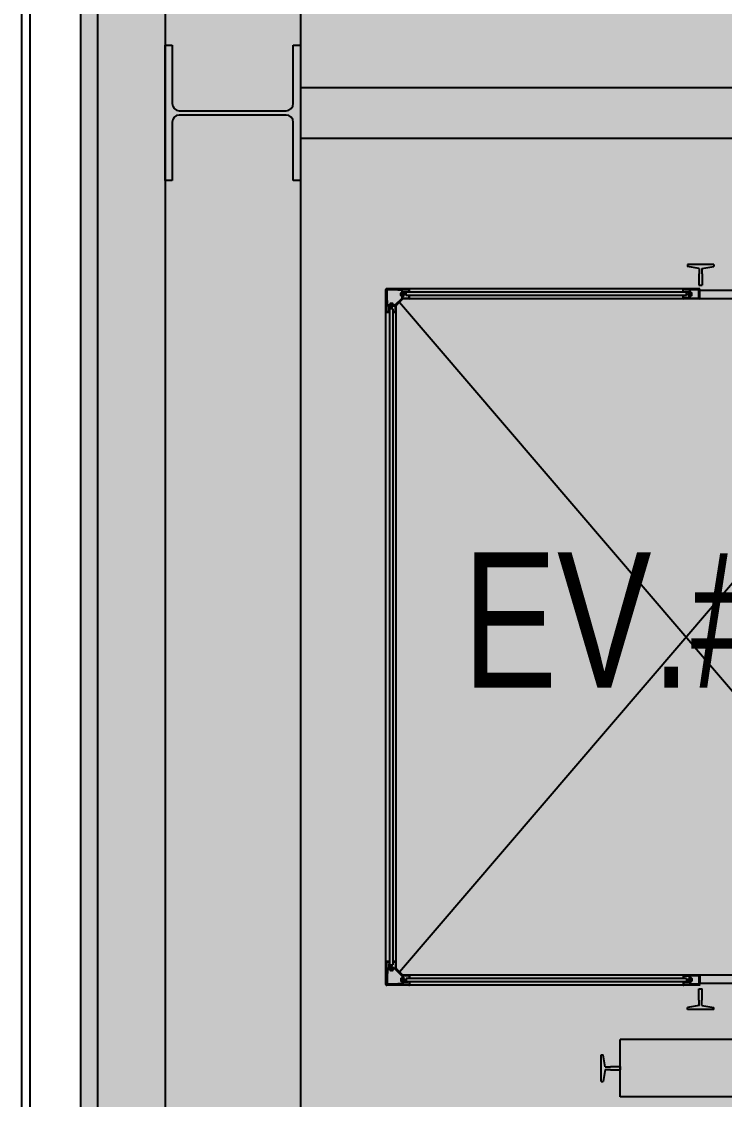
# Model space of a CAD drawing. Header units: millimetres. Extents: x 118559 to 211622, y 1329 to 63037.
# Drawn here: x 146556 to 148634, y 19452 to 22639 of the extents above; entities that cross this region are included whole.
import ezdxf
from ezdxf.enums import TextEntityAlignment as Align

# ---------------------------------------------------------------- set-up
doc = ezdxf.new("R2010")
doc.units = ezdxf.units.MM
doc.header["$LTSCALE"] = 120
doc.layers.add('ARCH', color=9, linetype='Continuous')
doc.layers.add('공사제외', color=5, linetype='Continuous')
doc.styles.add('GHD', font='')
doc.styles.get('GHD').set_extended_font_data('Dotum')

msp = doc.modelspace()

# ---------------------------------------------------------------- hatches: boundary and pattern name
at = {"layer": '공사제외', "linetype": 'Continuous'}
msp.add_hatch(color=253, dxfattribs=at).paths.add_polyline_path([(161618.8, 27040), (157330.1, 28562.8), (157311.6, 28694.2), (149935.1, 28694.2), (149935.1, 29394.2), (146730.1, 29394.2), (146730.1, 15782.9), (154687.7, 13368.2)])

# ---------------------------------------------------------------- linework, layer by layer
at = {"layer": 'ARCH', "color": 9}
for p, q in [((146980.1, 28744.2, 0), (146980.1, 19294.2, 0)), ((147380.1, 28744.2, 0), (147380.1, 19294.2, 0)), ((146556.1, 27944.1, 0), (146556.1, 15601.6, 0)), ((146580.1, 27944.1, 0), (146580.1, 15619.4, 0)), ((146780.1, 27944.1, 0), (146780.1, 15767.8, 0)), ((146980.1, 22569.2, 0), (147001.1, 22569.2, 0)), ((146980.1, 22169.2, 0), (146980.1, 22569.2, 0)), ((147001.1, 22569.2, 0), (147001.1, 22396.7, 0)), ((147359.1, 22396.7, 0), (147359.1, 22569.2, 0)), ((147359.1, 22569.2, 0), (147380.1, 22569.2, 0)), ((147380.1, 22569.2, 0), (147380.1, 22169.2, 0)), ((147380.1, 22444.2, 0), (149630.1, 22444.2, 0)), ((147380.1, 22444.2, 0), (149630.1, 22444.2, 0)), ((147022.1, 22375.7, 0), (147338.1, 22375.7, 0)), ((147338.1, 22362.7, 0), (147022.1, 22362.7, 0)), ((147001.1, 22341.7, 0), (147001.1, 22169.2, 0)), ((147359.1, 22169.2, 0), (147359.1, 22341.7, 0)), ((147380.1, 22294.2, 0), (149630.1, 22294.2, 0)), ((147380.1, 22294.2, 0), (149630.1, 22294.2, 0)), ((147001.1, 22169.2, 0), (146980.1, 22169.2, 0)), ((147380.1, 22169.2, 0), (147359.1, 22169.2, 0)), ((148524.1, 21921.2, 0), (148524.1, 21915.2, 0)), ((148602.1, 21921.2, 0), (148524.1, 21921.2, 0)), ((148559.1, 21909.2, 0), (148524.1, 21915.2, 0)), ((148559.1, 21909.2, 0), (148559.1, 21893.2, 0)), ((148567.1, 21909.2, 0), (148602.1, 21915.2, 0)), ((148567.1, 21909.2, 0), (148567.1, 21893.2, 0)), ((148602.1, 21921.2, 0), (148602.1, 21915.2, 0)), ((148558.1, 21893.2, 0), (148558.1, 21859.2, 0)), ((148559.1, 21893.2, 0), (148558.1, 21893.2, 0)), ((148568.1, 21893.2, 0), (148567.1, 21893.2, 0)), ((148568.1, 21893.2, 0), (148568.1, 21859.2, 0)), ((147633.1, 19791.7, 0), (147633.1, 21846.7, 0)), ((147634.6, 21781.7, 0), (147634.6, 21846.7, 0)), ((148561.1, 21849.2, 0), (147635.6, 21849.2, 0)), ((147700.6, 21847.7, 0), (147635.6, 21847.7, 0)), ((147636.2, 21801.8, 0), (147636.2, 21845.1, 0)), ((147680.5, 21846.1, 0), (147637.2, 21846.1, 0)), ((147668.1, 21844.5, 0), (147668.1, 21846.1, 0)), ((147680.5, 21844.5, 0), (147668.1, 21844.5, 0)), ((147676.6, 21846.1, 0), (147676.6, 21847.7, 0)), ((147676.7, 21829.4, 0), (147676.7, 21836.3, 0)), ((147677.5, 21837.4, 0), (147680.2, 21837.4, 0)), ((147680.2, 21835.1, 0), (147677.5, 21835.1, 0)), ((147681.5, 21837.8, 0), (147680.2, 21837.8, 0)), ((147680.2, 21827.8, 0), (147680.2, 21837.8, 0)), ((147681.5, 21822.4, 0), (147681.5, 21843.5, 0)), ((147683.1, 21822.4, 0), (147683.1, 21843.5, 0)), ((147684.7, 21824.8, 0), (147684.7, 21838.2, 0)), ((147687, 21835.3, 0), (147684.7, 21835.3, 0)), ((147687.8, 21834.5, 0), (147684.7, 21834.5, 0)), ((147698.1, 21840.8, 0), (147685.7, 21840.8, 0)), ((148528.5, 21839.2, 0), (147685.7, 21839.2, 0)), ((147687, 21835.3, 0), (147687.8, 21834.5, 0)), ((147687, 21830.3, 0), (147687, 21835.3, 0)), ((147687.8, 21831.1, 0), (147687.8, 21834.5, 0)), ((147693.1, 21829.2, 0), (147693.1, 21839.2, 0)), ((147698.1, 21839.2, 0), (147698.1, 21840.8, 0)), ((147701.6, 21839.2, 0), (147701.6, 21846.7, 0)), ((147703.1, 21839.2, 0), (147703.1, 21846.7, 0)), ((148511.1, 21839.2, 0), (148511.1, 21846.7, 0)), ((148512.6, 21839.2, 0), (148512.6, 21846.7, 0)), ((148561.1, 21847.7, 0), (148513.6, 21847.7, 0)), ((148528.5, 21840.8, 0), (148516.1, 21840.8, 0)), ((148516.1, 21839.2, 0), (148516.1, 21840.8, 0)), ((148521.1, 21829.2, 0), (148521.1, 21839.2, 0)), ((148527.2, 21835.3, 0), (148526.4, 21834.5, 0)), ((148526.4, 21831.1, 0), (148526.4, 21834.5, 0)), ((148526.4, 21834.5, 0), (148529.5, 21834.5, 0)), ((148527.2, 21830.3, 0), (148527.2, 21835.3, 0)), ((148527.2, 21835.3, 0), (148529.5, 21835.3, 0)), ((148529.5, 21824.8, 0), (148529.5, 21838.2, 0)), ((148529.5, 21824.8, 0), (148529.5, 21838.2, 0)), ((148531.1, 21823.3, 0), (148531.1, 21845.1, 0)), ((148532.7, 21823.3, 0), (148532.7, 21845.1, 0)), ((148532.7, 21837.8, 0), (148534, 21837.8, 0)), ((148557, 21846.1, 0), (148533.7, 21846.1, 0)), ((148534, 21827.8, 0), (148534, 21837.8, 0)), ((148536.7, 21837.4, 0), (148534, 21837.4, 0)), ((148534, 21835.1, 0), (148536.7, 21835.1, 0)), ((148537.5, 21829.4, 0), (148537.5, 21836.3, 0)), ((148558, 21822.7, 0), (148558, 21845.1, 0)), ((148558.1, 21859.2, 0), (148568.1, 21859.2, 0)), ((148559.6, 21821.7, 0), (148559.6, 21845.1, 0)), ((148561.1, 21844.2, 0), (148559.6, 21844.2, 0)), ((148561.1, 21847.7, 0), (148561.1, 21849.2, 0)), ((149515.1, 21844.2, 0), (148561.1, 21844.2, 0)), ((148561.1, 21821.7, 0), (148561.1, 21844.2, 0)), ((147636.2, 21805.7, 0), (147634.6, 21805.7, 0)), ((147637.8, 21814.2, 0), (147636.2, 21814.2, 0)), ((147637.8, 21801.8, 0), (147637.8, 21814.2, 0)), ((147644.8, 21804.8, 0), (147644.8, 21802.1, 0)), ((147652.9, 21805.6, 0), (147646, 21805.6, 0)), ((147647.1, 21802.1, 0), (147647.1, 21804.8, 0)), ((147651.8, 21802.1, 0), (147651.8, 21804.8, 0)), ((147654.1, 21804.8, 0), (147654.1, 21802.1, 0)), ((147660.6, 21801.1, 0), (147681.2, 21821.7, 0)), ((147661.7, 21800, 0), (147682.3, 21820.6, 0)), ((147663.3, 21799.5, 0), (147682.8, 21818.9, 0)), ((147673.1, 19829.2, 0), (149375.1, 21819.2, 0)), ((147673.1, 21809.2, 0), (149375.1, 19819.2, 0)), ((147680.2, 21830.5, 0), (147677.5, 21830.5, 0)), ((147677.5, 21828.2, 0), (147680.2, 21828.2, 0)), ((147681.5, 21832.8, 0), (147680.2, 21834, 0)), ((147681.5, 21831.6, 0), (147680.2, 21832.8, 0)), ((147681.5, 21827.8, 0), (147680.2, 21827.8, 0)), ((147684.7, 21824.8, 0), (147683.1, 21824.8, 0)), ((147700.6, 21820.7, 0), (147683.5, 21820.7, 0)), ((148558.6, 21819.2, 0), (147683.5, 21819.2, 0)), ((147687.8, 21831.1, 0), (147684.7, 21831.1, 0)), ((147687, 21830.3, 0), (147684.7, 21830.3, 0)), ((147687.8, 21831.1, 0), (147687, 21830.3, 0)), ((148521.1, 21829.2, 0), (147693.1, 21829.2, 0)), ((147701.6, 21821.7, 0), (147701.6, 21829.2, 0)), ((147703.1, 21821.7, 0), (147703.1, 21829.2, 0)), ((148511.1, 21821.7, 0), (148511.1, 21829.2, 0)), ((148512.6, 21821.7, 0), (148512.6, 21829.2, 0)), ((148558.6, 21820.7, 0), (148513.6, 21820.7, 0)), ((148530.1, 21822.3, 0), (148514.1, 21822.3, 0)), ((148514.1, 21820.7, 0), (148514.1, 21822.3, 0)), ((148526.4, 21831.1, 0), (148529.5, 21831.1, 0)), ((148526.4, 21831.1, 0), (148527.2, 21830.3, 0)), ((148527.2, 21830.3, 0), (148529.5, 21830.3, 0)), ((148529.5, 21824.8, 0), (148531.1, 21824.8, 0)), ((148532.7, 21832.8, 0), (148534, 21834, 0)), ((148532.7, 21831.6, 0), (148534, 21832.8, 0)), ((148532.7, 21827.8, 0), (148534, 21827.8, 0)), ((148534, 21830.5, 0), (148536.7, 21830.5, 0)), ((148536.7, 21828.2, 0), (148534, 21828.2, 0)), ((148559.6, 21822.7, 0), (148558, 21822.7, 0)), ((149375.1, 21819.2, 0), (148558.6, 21819.2, 0)), ((147643.1, 21780.7, 0), (147635.6, 21780.7, 0)), ((147643.1, 21779.2, 0), (147635.6, 21779.2, 0)), ((147659.9, 21800.8, 0), (147638.8, 21800.8, 0)), ((147659.9, 21799.2, 0), (147638.8, 21799.2, 0)), ((147641.5, 21784.2, 0), (147641.5, 21796.6, 0)), ((147643.1, 21784.2, 0), (147641.5, 21784.2, 0)), ((147643.1, 21796.6, 0), (147643.1, 19841.9, 0)), ((147653.1, 21789.2, 0), (147643.1, 21789.2, 0)), ((147657.5, 21797.6, 0), (147644.1, 21797.6, 0)), ((147644.5, 21800.8, 0), (147644.5, 21802.1, 0)), ((147654.5, 21802.1, 0), (147644.5, 21802.1, 0)), ((147647, 21795.3, 0), (147647, 21797.6, 0)), ((147647, 21795.3, 0), (147647.8, 21794.5, 0)), ((147652, 21795.3, 0), (147647, 21795.3, 0)), ((147647.8, 21794.5, 0), (147647.8, 21797.6, 0)), ((147651.2, 21794.5, 0), (147647.8, 21794.5, 0)), ((147649.5, 21800.8, 0), (147648.2, 21802.1, 0)), ((147650.7, 21800.8, 0), (147649.5, 21802.1, 0)), ((147651.2, 21794.5, 0), (147651.2, 21797.6, 0)), ((147651.2, 21794.5, 0), (147652, 21795.3, 0)), ((147652, 21795.3, 0), (147652, 21797.6, 0)), ((147653.1, 21789.2, 0), (147653.1, 19849.3, 0)), ((147660.6, 21780.7, 0), (147653.1, 21780.7, 0)), ((147660.6, 21779.2, 0), (147653.1, 21779.2, 0)), ((147654.5, 21800.8, 0), (147654.5, 21802.1, 0)), ((147657.5, 21797.6, 0), (147657.5, 21799.2, 0)), ((147661.6, 21781.7, 0), (147661.6, 21798.8, 0)), ((147663.1, 19839.6, 0), (147663.1, 21798.8, 0)), ((147643.1, 19859.2, 0), (147635.6, 19859.2, 0)), ((147660.6, 19859.2, 0), (147653.1, 19859.2, 0)), ((147634.6, 19856.7, 0), (147634.6, 19791.7, 0)), ((147636.2, 19832.7, 0), (147634.6, 19832.7, 0)), ((147643.1, 19857.7, 0), (147635.6, 19857.7, 0)), ((147636.2, 19836.6, 0), (147636.2, 19793.3, 0)), ((147637.8, 19836.6, 0), (147637.8, 19824.2, 0)), ((147659.9, 19839.2, 0), (147638.8, 19839.2, 0)), ((147659.9, 19837.6, 0), (147638.8, 19837.6, 0)), ((147641.5, 19854.2, 0), (147641.5, 19841.8, 0)), ((147643.1, 19854.2, 0), (147641.5, 19854.2, 0)), ((147653.1, 19849.2, 0), (147643.1, 19849.2, 0)), ((147657.5, 19840.8, 0), (147644.1, 19840.8, 0)), ((147644.5, 19837.6, 0), (147644.5, 19836.3, 0)), ((147654.5, 19836.3, 0), (147644.5, 19836.3, 0)), ((147644.8, 19833.6, 0), (147644.8, 19836.3, 0)), ((147652.9, 19832.8, 0), (147646, 19832.8, 0)), ((147647, 19843.1, 0), (147647.8, 19843.9, 0)), ((147647, 19843.1, 0), (147647, 19840.8, 0)), ((147652, 19843.1, 0), (147647, 19843.1, 0)), ((147647.1, 19836.3, 0), (147647.1, 19833.6, 0)), ((147647.8, 19843.9, 0), (147647.8, 19840.8, 0)), ((147651.2, 19843.9, 0), (147647.8, 19843.9, 0)), ((147649.5, 19837.6, 0), (147648.2, 19836.3, 0)), ((147650.7, 19837.6, 0), (147649.5, 19836.3, 0)), ((147651.2, 19843.9, 0), (147652, 19843.1, 0)), ((147651.2, 19843.9, 0), (147651.2, 19840.8, 0)), ((147651.8, 19836.3, 0), (147651.8, 19833.6, 0)), ((147652, 19843.1, 0), (147652, 19840.8, 0)), ((147660.6, 19857.7, 0), (147653.1, 19857.7, 0)), ((147654.1, 19833.6, 0), (147654.1, 19836.3, 0)), ((147654.5, 19837.6, 0), (147654.5, 19836.3, 0)), ((147657.5, 19840.8, 0), (147657.5, 19839.2, 0)), ((147660.6, 19837.3, 0), (147681.2, 19816.7, 0)), ((147661.6, 19856.7, 0), (147661.6, 19839.6, 0)), ((147661.7, 19838.5, 0), (147682.3, 19817.9, 0)), ((147663.3, 19838.9, 0), (147682.8, 19819.5, 0)), ((147637.8, 19824.2, 0), (147636.2, 19824.2, 0)), ((147676.7, 19809.1, 0), (147676.7, 19802.2, 0)), ((147677.5, 19810.2, 0), (147680.2, 19810.2, 0)), ((147680.2, 19807.9, 0), (147677.5, 19807.9, 0)), ((147680.2, 19803.3, 0), (147677.5, 19803.3, 0)), ((147677.5, 19801, 0), (147680.2, 19801, 0)), ((147681.5, 19810.6, 0), (147680.2, 19810.6, 0)), ((147680.2, 19810.6, 0), (147680.2, 19800.6, 0)), ((147681.5, 19806.8, 0), (147680.2, 19805.6, 0)), ((147681.5, 19805.6, 0), (147680.2, 19804.4, 0)), ((147681.5, 19800.6, 0), (147680.2, 19800.6, 0)), ((147681.5, 19816, 0), (147681.5, 19794.9, 0)), ((147683.1, 19816, 0), (147683.1, 19794.9, 0)), ((147684.7, 19813.6, 0), (147683.1, 19813.6, 0)), ((149375.1, 19819.2, 0), (147683.5, 19819.2, 0)), ((148558.6, 19819.2, 0), (147683.5, 19819.2, 0)), ((147700.6, 19817.7, 0), (147683.5, 19817.7, 0)), ((147684.7, 19813.6, 0), (147684.7, 19800.2, 0)), ((147687, 19808.1, 0), (147684.7, 19808.1, 0)), ((147687.8, 19807.3, 0), (147684.7, 19807.3, 0)), ((147687.8, 19803.9, 0), (147684.7, 19803.9, 0)), ((147687, 19803.1, 0), (147684.7, 19803.1, 0)), ((148528.5, 19799.2, 0), (147685.7, 19799.2, 0)), ((147698.1, 19797.6, 0), (147685.7, 19797.6, 0)), ((147687.8, 19807.3, 0), (147687, 19808.1, 0)), ((147687, 19808.1, 0), (147687, 19803.1, 0)), ((147687, 19803.1, 0), (147687.8, 19803.9, 0)), ((147687.8, 19807.3, 0), (147687.8, 19803.9, 0)), ((148521.1, 19809.2, 0), (147693.1, 19809.2, 0)), ((147693.1, 19809.2, 0), (147693.1, 19799.2, 0)), ((147698.1, 19799.2, 0), (147698.1, 19797.6, 0)), ((147701.6, 19816.7, 0), (147701.6, 19809.2, 0)), ((147701.6, 19799.2, 0), (147701.6, 19791.7, 0)), ((147703.1, 19816.7, 0), (147703.1, 19809.2, 0)), ((147703.1, 19799.2, 0), (147703.1, 19791.7, 0)), ((148511.1, 19816.7, 0), (148511.1, 19809.2, 0)), ((148511.1, 19799.2, 0), (148511.1, 19791.7, 0)), ((148512.6, 19816.7, 0), (148512.6, 19809.2, 0)), ((148512.6, 19799.2, 0), (148512.6, 19791.7, 0)), ((148558.6, 19817.7, 0), (148513.6, 19817.7, 0)), ((148514.1, 19817.7, 0), (148514.1, 19816.1, 0)), ((148530.1, 19816.1, 0), (148514.1, 19816.1, 0)), ((148516.1, 19799.2, 0), (148516.1, 19797.6, 0)), ((148528.5, 19797.6, 0), (148516.1, 19797.6, 0)), ((148521.1, 19809.2, 0), (148521.1, 19799.2, 0)), ((148526.4, 19807.3, 0), (148527.2, 19808.1, 0)), ((148526.4, 19807.3, 0), (148529.5, 19807.3, 0)), ((148526.4, 19807.3, 0), (148526.4, 19803.9, 0)), ((148527.2, 19803.1, 0), (148526.4, 19803.9, 0)), ((148526.4, 19803.9, 0), (148529.5, 19803.9, 0)), ((148527.2, 19808.1, 0), (148529.5, 19808.1, 0)), ((148527.2, 19808.1, 0), (148527.2, 19803.1, 0)), ((148527.2, 19803.1, 0), (148529.5, 19803.1, 0)), ((148529.5, 19813.6, 0), (148531.1, 19813.6, 0)), ((148529.5, 19813.6, 0), (148529.5, 19800.2, 0)), ((148529.5, 19813.6, 0), (148529.5, 19800.2, 0)), ((148531.1, 19815.1, 0), (148531.1, 19793.3, 0)), ((148532.7, 19815.1, 0), (148532.7, 19793.3, 0)), ((148532.7, 19810.6, 0), (148534, 19810.6, 0)), ((148532.7, 19806.8, 0), (148534, 19805.6, 0)), ((148532.7, 19805.6, 0), (148534, 19804.4, 0)), ((148532.7, 19800.6, 0), (148534, 19800.6, 0)), ((148534, 19810.6, 0), (148534, 19800.6, 0)), ((148536.7, 19810.2, 0), (148534, 19810.2, 0)), ((148534, 19807.9, 0), (148536.7, 19807.9, 0)), ((148534, 19803.3, 0), (148536.7, 19803.3, 0)), ((148536.7, 19801, 0), (148534, 19801, 0)), ((148537.5, 19809.1, 0), (148537.5, 19802.2, 0)), ((148558, 19815.7, 0), (148558, 19793.3, 0)), ((148559.6, 19815.7, 0), (148558, 19815.7, 0)), ((148559.6, 19816.7, 0), (148559.6, 19793.3, 0)), ((148561.1, 19816.7, 0), (148561.1, 19794.2, 0)), ((147700.6, 19790.7, 0), (147635.6, 19790.7, 0)), ((148561.1, 19789.2, 0), (147635.6, 19789.2, 0)), ((147680.5, 19792.3, 0), (147637.2, 19792.3, 0)), ((147680.5, 19793.9, 0), (147668.1, 19793.9, 0)), ((147668.1, 19793.9, 0), (147668.1, 19792.3, 0)), ((147676.6, 19792.3, 0), (147676.6, 19790.7, 0)), ((148561.1, 19790.7, 0), (148513.6, 19790.7, 0)), ((148557, 19792.3, 0), (148533.7, 19792.3, 0)), ((148558.1, 19779.2, 0), (148568.1, 19779.2, 0)), ((148558.1, 19745.2, 0), (148558.1, 19779.2, 0)), ((148561.1, 19794.2, 0), (148559.6, 19794.2, 0)), ((149515.1, 19794.2, 0), (148561.1, 19794.2, 0)), ((148561.1, 19790.7, 0), (148561.1, 19789.2, 0)), ((148568.1, 19745.2, 0), (148568.1, 19779.2, 0)), ((148559.1, 19745.2, 0), (148558.1, 19745.2, 0)), ((148559.1, 19729.2, 0), (148559.1, 19745.2, 0)), ((148567.1, 19729.2, 0), (148567.1, 19745.2, 0)), ((148568.1, 19745.2, 0), (148567.1, 19745.2, 0)), ((148559.1, 19729.2, 0), (148524.1, 19723.2, 0)), ((148524.1, 19717.2, 0), (148524.1, 19723.2, 0)), ((148602.1, 19717.2, 0), (148524.1, 19717.2, 0)), ((148567.1, 19729.2, 0), (148602.1, 19723.2, 0)), ((148602.1, 19717.2, 0), (148602.1, 19723.2, 0)), ((149125.1, 19629.2, 0), (148325.1, 19629.2, 0)), ((148325.1, 19459.2, 0), (148325.1, 19629.2, 0)), ((148269.1, 19505.2, 0), (148269.1, 19583.2, 0)), ((148269.1, 19583.2, 0), (148275.1, 19583.2, 0)), ((148269.1, 19505.2, 0), (148269.1, 19583.2, 0)), ((148269.1, 19583.2, 0), (148275.1, 19583.2, 0)), ((148281.1, 19548.2, 0), (148275.1, 19583.2, 0)), ((148281.1, 19548.2, 0), (148275.1, 19583.2, 0)), ((148281.1, 19540.2, 0), (148275.1, 19505.2, 0)), ((148281.1, 19540.2, 0), (148275.1, 19505.2, 0)), ((148281.1, 19548.2, 0), (148297.1, 19548.2, 0)), ((148281.1, 19548.2, 0), (148297.1, 19548.2, 0)), ((148281.1, 19540.2, 0), (148297.1, 19540.2, 0)), ((148281.1, 19540.2, 0), (148297.1, 19540.2, 0)), ((148297.1, 19549.2, 0), (148325.1, 19549.2, 0)), ((148297.1, 19548.2, 0), (148297.1, 19549.2, 0)), ((148297.1, 19549.2, 0), (148325.1, 19549.2, 0)), ((148297.1, 19548.2, 0), (148297.1, 19549.2, 0)), ((148297.1, 19539.2, 0), (148297.1, 19540.2, 0)), ((148297.1, 19539.2, 0), (148297.1, 19540.2, 0)), ((148325.1, 19549.2, 0), (148325.1, 19539.2, 0)), ((148325.1, 19549.2, 0), (148325.1, 19539.2, 0)), ((148297.1, 19539.2, 0), (148325.1, 19539.2, 0)), ((148297.1, 19539.2, 0), (148325.1, 19539.2, 0)), ((148269.1, 19505.2, 0), (148275.1, 19505.2, 0)), ((148269.1, 19505.2, 0), (148275.1, 19505.2, 0)), ((149125.1, 19459.2, 0), (148325.1, 19459.2, 0))]:
    msp.add_line(p, q, dxfattribs=at)
for centre, radius, start, end in [((147022.1, 22396.7, 0), 21, 180, 270), ((147338.1, 22396.7, 0), 21, 270, 0), ((147022.1, 22341.7, 0), 21, 90, 180), ((147338.1, 22341.7, 0), 21, 0, 90), ((147635.6, 21846.7, 0), 2.5, 90, 180), ((147635.6, 21846.7, 0), 1, 90, 180), ((147637.2, 21845.1, 0), 2.6, 90, 180), ((147637.2, 21845.1, 0), 1, 90, 180), ((147677.9, 21836.3, 0), 1.23, 110.57, 249.43), ((147680.4, 21832.8, 0), 3.73, 141.7868, 218.2132), ((147680.5, 21843.5, 0), 2.6, 0, 90), ((147680.5, 21843.5, 0), 1, 0, 90), ((147685.7, 21838.2, 0), 2.6, 90, 180), ((147685.7, 21838.2, 0), 1, 90, 180), ((147700.6, 21846.7, 0), 2.5, 0, 90), ((147700.6, 21846.7, 0), 1, 0, 90), ((148513.6, 21846.7, 0), 2.5, 90, 180), ((148513.6, 21846.7, 0), 1, 90, 180), ((148528.5, 21838.2, 0), 2.6, 0, 90), ((148528.5, 21838.2, 0), 1, 0, 90), ((148533.7, 21845.1, 0), 2.6, 90, 180), ((148533.7, 21845.1, 0), 1, 90, 180), ((148536.2, 21836.3, 0), 1.23, 290.57, 69.43), ((148533.7, 21832.8, 0), 3.73, 321.7868, 38.2132), ((148557, 21845.1, 0), 2.6, 0, 90), ((148557, 21845.1, 0), 1, 0, 90), ((147646, 21804.4, 0), 1.23, 20.57, 159.43), ((147649.5, 21801.9, 0), 3.73, 51.7868, 128.2132), ((147652.9, 21804.4, 0), 1.23, 20.57, 159.43), ((147677.9, 21829.4, 0), 1.23, 110.57, 249.43), ((147680.5, 21822.4, 0), 1, 315, 0), ((147683.5, 21818.2, 0), 2.5, 90, 135), ((147680.5, 21822.4, 0), 2.6, 315, 0), ((147683.5, 21818.2, 0), 1, 90, 135), ((147700.6, 21821.7, 0), 2.5, 270, 0), ((147700.6, 21821.7, 0), 1, 270, 0), ((148513.6, 21821.7, 0), 2.5, 180, 270), ((148513.6, 21821.7, 0), 1, 180, 270), ((148530.1, 21823.3, 0), 1, 270, 0), ((148530.1, 21823.3, 0), 2.6, 270, 0), ((148536.2, 21829.4, 0), 1.23, 290.57, 69.43), ((148558.6, 21821.7, 0), 1, 270, 0), ((148558.6, 21821.7, 0), 2.5, 270, 0), ((147635.6, 21781.7, 0), 2.5, 180, 270), ((147635.6, 21781.7, 0), 1, 180, 270), ((147638.8, 21801.8, 0), 2.6, 180, 270), ((147638.8, 21801.8, 0), 1, 180, 270), ((147644.1, 21796.6, 0), 2.6, 90, 180), ((147644.1, 21796.6, 0), 1, 90, 180), ((147659.9, 21801.8, 0), 1, 270, 315), ((147659.9, 21801.8, 0), 2.6, 270, 315), ((147660.6, 21781.7, 0), 2.5, 270, 0), ((147660.6, 21781.7, 0), 1, 270, 0), ((147664.1, 21798.8, 0), 2.5, 135, 180), ((147664.1, 21798.8, 0), 1, 135, 180), ((147635.6, 19856.7, 0), 2.5, 90, 180), ((147660.6, 19856.7, 0), 2.5, 0, 90), ((147635.6, 19856.7, 0), 1, 90, 180), ((147638.8, 19836.6, 0), 2.6, 90, 180), ((147638.8, 19836.6, 0), 1, 90, 180), ((147644.1, 19841.8, 0), 2.6, 180, 270), ((147644.1, 19841.8, 0), 1, 180, 270), ((147646, 19834, 0), 1.23, 200.57, 339.43), ((147649.5, 19836.5, 0), 3.73, 231.7868, 308.2132), ((147652.9, 19834, 0), 1.23, 200.57, 339.43), ((147659.9, 19836.6, 0), 2.6, 45, 90), ((147659.9, 19836.6, 0), 1, 45, 90), ((147660.6, 19856.7, 0), 1, 0, 90), ((147664.1, 19839.6, 0), 2.5, 180, 225), ((147664.1, 19839.6, 0), 1, 180, 225), ((147677.9, 19809.1, 0), 1.23, 110.57, 249.43), ((147680.4, 19805.6, 0), 3.73, 141.7868, 218.2132), ((147677.9, 19802.2, 0), 1.23, 110.57, 249.43), ((147680.5, 19794.9, 0), 2.6, 270, 0), ((147680.5, 19794.9, 0), 1, 270, 0), ((147680.5, 19816, 0), 1, 0, 45), ((147683.5, 19820.2, 0), 2.5, 225, 270), ((147680.5, 19816, 0), 2.6, 0, 45), ((147683.5, 19820.2, 0), 1, 225, 270), ((147685.7, 19800.2, 0), 2.6, 180, 270), ((147685.7, 19800.2, 0), 1, 180, 270), ((147700.6, 19816.7, 0), 2.5, 0, 90), ((147700.6, 19816.7, 0), 1, 0, 90), ((148513.6, 19816.7, 0), 2.5, 90, 180), ((148513.6, 19816.7, 0), 1, 90, 180), ((148528.5, 19800.2, 0), 2.6, 270, 0), ((148528.5, 19800.2, 0), 1, 270, 0), ((148530.1, 19815.1, 0), 2.6, 0, 90), ((148530.1, 19815.1, 0), 1, 0, 90), ((148536.2, 19809.1, 0), 1.23, 290.57, 69.43), ((148533.7, 19805.6, 0), 3.73, 321.7868, 38.2132), ((148536.2, 19802.2, 0), 1.23, 290.57, 69.43), ((148558.6, 19816.7, 0), 2.5, 0, 90), ((148558.6, 19816.7, 0), 1, 0, 90), ((147635.6, 19791.7, 0), 2.5, 180, 270), ((147637.2, 19793.3, 0), 2.6, 180, 270), ((147635.6, 19791.7, 0), 1, 180, 270), ((147637.2, 19793.3, 0), 1, 180, 270), ((147700.6, 19791.7, 0), 1, 270, 0), ((147700.6, 19791.7, 0), 2.5, 270, 0), ((148513.6, 19791.7, 0), 2.5, 180, 270), ((148513.6, 19791.7, 0), 1, 180, 270), ((148533.7, 19793.3, 0), 2.6, 180, 270), ((148533.7, 19793.3, 0), 1, 180, 270), ((148557, 19793.3, 0), 2.6, 270, 0), ((148557, 19793.3, 0), 1, 270, 0)]:
    msp.add_arc(centre, radius, start, end, dxfattribs=at)
at = {"layer": '공사제외', "linetype": 'Continuous', "elevation": 0}
msp.add_lwpolyline([(146730.1, 15782.9), (154687.7, 13368.2), (161618.8, 27040), (157330.1, 28562.8), (157311.6, 28694.2), (149935.1, 28694.2), (149935.1, 29394.2), (146730.1, 29394.2), (146730.1, 15782.9)], dxfattribs=at)

# ---------------------------------------------------------------- texts
at = {"layer": 'ARCH', "color": 9, "style": 'GHD', "width": 0.8}
msp.add_text('EV.#3', height=400, dxfattribs=at).set_placement((148429.8, 20869.2, 0), align=Align.MIDDLE_CENTER)

doc.saveas('drawing.dxf')
